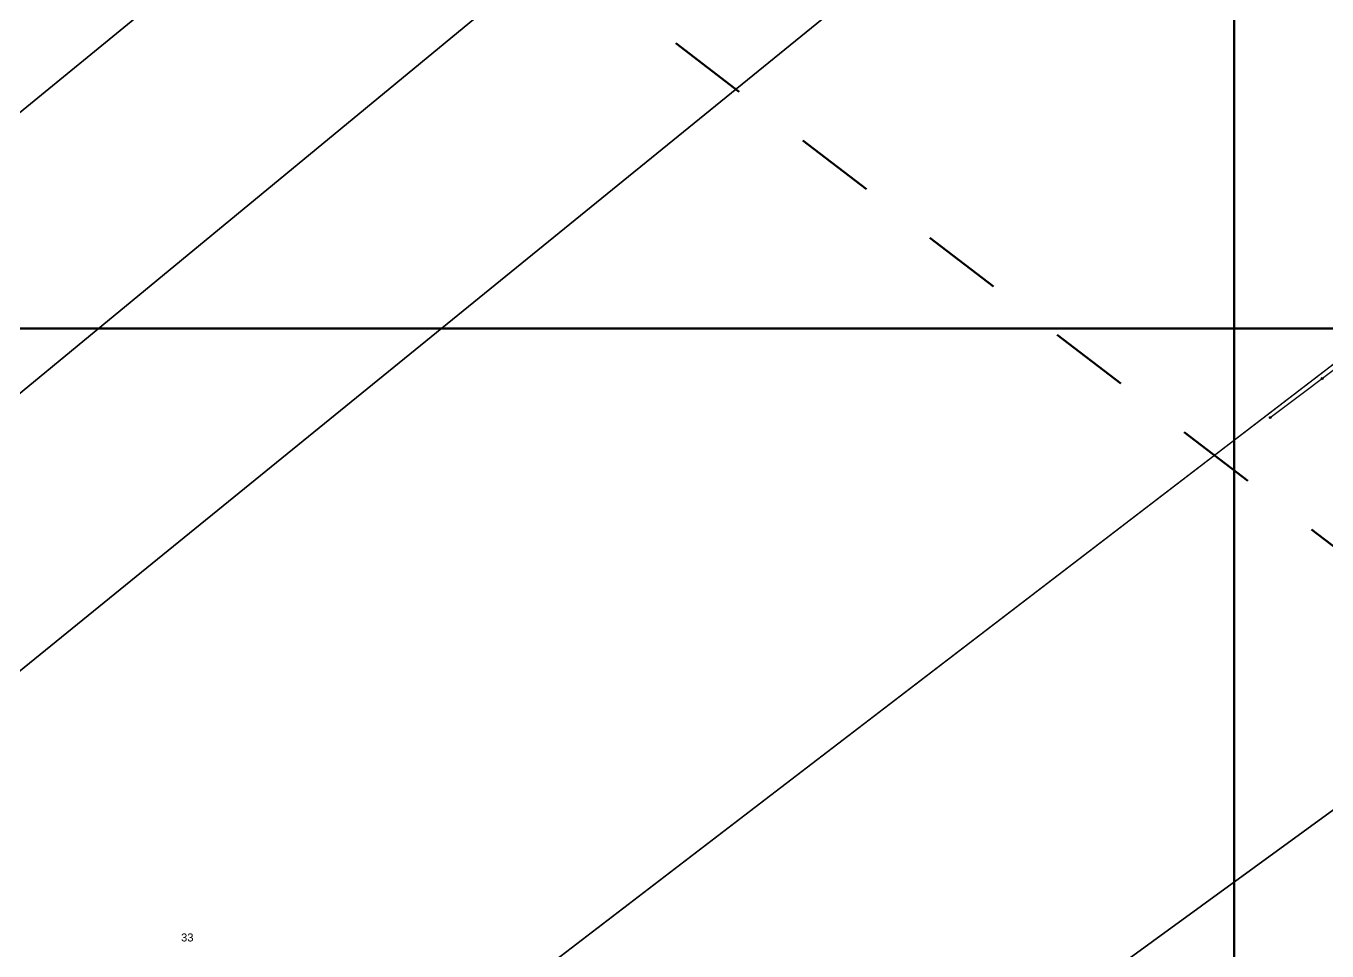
# Model space of a CAD drawing. Header units: metres. Extents: x 7542702 to 7555152, y 5804026 to 5815503.
# Drawn here: x 7546784.8 to 7546947.3, y 5807100 to 5807215.6 of the extents above; entities that cross this region are included whole.
import ezdxf

# ---------------------------------------------------------------- set-up
doc = ezdxf.new("R2010")
doc.units = ezdxf.units.M
doc.linetypes.add('4001', pattern=[0])
doc.linetypes.add('4002', pattern=[2, 1, -1])
doc.layers.add('!trafo', color=6, linetype='4002', lineweight=50)
doc.layers.add('Dzialki', color=165, linetype='Continuous')
doc.layers.add('Ogrodzenia', color=184, linetype='Continuous')
doc.styles.get("Standard").update_dxf_attribs({"font": 'arial.ttf'})

# ---------------------------------------------------------------- blocks, each defined once
blk = doc.blocks.new('1281')
at = {"layer": 'Ogrodzenia', "color": 184, "linetype": 'Continuous'}
for radius in [0.24, 0.16, 0.08]:
    blk.add_circle((0, 0), radius, dxfattribs=at)

msp = doc.modelspace()

# ---------------------------------------------------------------- linework, layer by layer
at = {"layer": '!trafo', "ltscale": 10}
msp.add_lwpolyline([(7546747.54, 5807433.55), (7546707.13, 5807334.94), (7547051.46, 5807071.49), (7547150.64, 5807000.95), (7547259.86, 5806782.01), (7547244.22, 5806581.99), (7547760.47, 5806214.35), (7547791.76, 5806291.46), (7547331.38, 5806646.8), (7547319.09, 5806843.46), (7547208.46, 5807050.19), (7546929.11, 5807322.84)], close=True, dxfattribs=at)
at = {"layer": 'Defpoints', "color": 4, "lineweight": 70}
for points in [[(7546656.41, 5807461.15), (7547048.92, 5807461.15), (7547048.92, 5807177.75), (7546656.41, 5807177.75)], [(7546935.76, 5807242.14), (7547328.27, 5807242.14), (7547328.27, 5806958.74), (7546935.76, 5806958.74)]]:
    msp.add_lwpolyline(points, close=True, dxfattribs=at)
at = {"layer": 'Dzialki'}
for p, q in [((7546597.01, 5807051.62), (7546888.43, 5807290.24)), ((7546888.43, 5807290.24), (7546597.01, 5807051.62)), ((7546613.22, 5807028.9), (7546911.1, 5807274.43)), ((7546911.1, 5807274.43), (7546613.22, 5807028.9)), ((7546930.93, 5807254.35), (7546628, 5807008.16)), ((7546628, 5807008.16), (7546930.93, 5807254.35)), ((7546982.07, 5807199.28), (7546655.3, 5806948.96)), ((7546655.3, 5806948.96), (7546982.07, 5807199.28)), ((7546668.34, 5806913.88), (7547012.82, 5807164.72)), ((7547012.82, 5807164.72), (7546668.34, 5806913.88)), ((7546668.34, 5806913.88), (7547012.82, 5807164.72))]:
    msp.add_line(p, q, dxfattribs=at)
at = {"layer": 'Ogrodzenia', "color": 184, "linetype": '4001'}
msp.add_line((7546940.26, 5807166.62), (7546979.06, 5807195.88), dxfattribs=at)

# ---------------------------------------------------------------- block references
at = {"layer": 'Ogrodzenia', "color": 184, "xscale": 0.5, "yscale": 0.5, "zscale": 0.5}
for p in [(7546946.73, 5807171.5), (7546940.26, 5807166.62)]:
    msp.add_blockref('1281', p, dxfattribs=at)

# ---------------------------------------------------------------- texts
at = {"layer": 'Dzialki'}
msp.add_text('33', height=1, dxfattribs=at).set_placement((7546804.17, 5807101.16))

doc.saveas('drawing.dxf')
